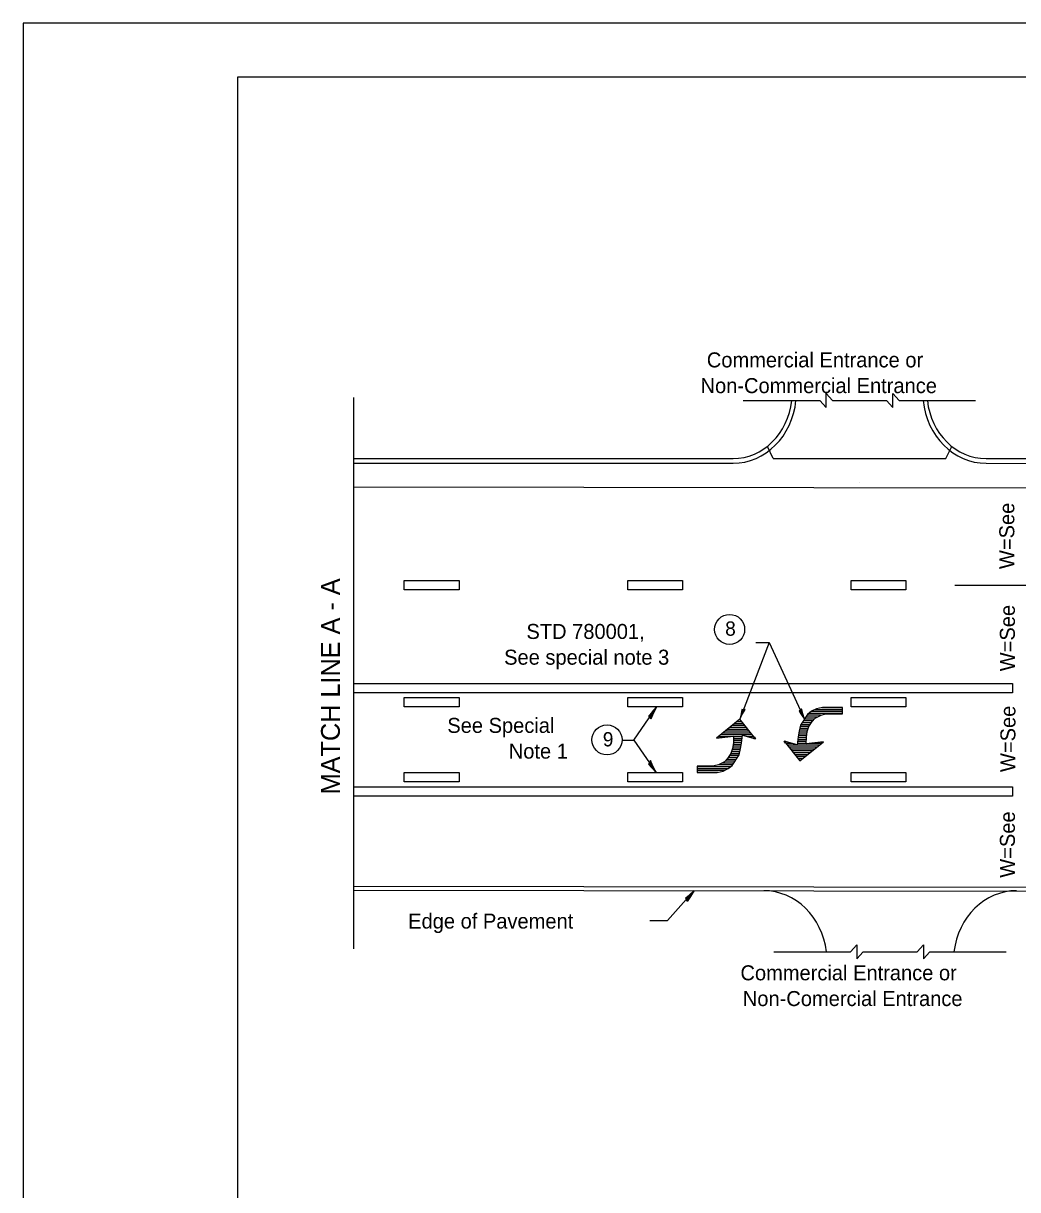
# Model space of a CAD drawing. Extents: x 97748 to 103048, y 77459 to 82153.
# Drawn here: x 97748 to 98212, y 78015 to 78559 of the extents above; entities that cross this region are included whole.
import ezdxf

# ---------------------------------------------------------------- set-up
doc = ezdxf.new("R2010")
doc.units = 0
for name, color, linetype in [('Sheets_50 Reference Boundary', 7, 'Continuous'), ('Sheets_General Details', 7, 'Continuous'), ('Sheets_Printer Plotting Border', 7, 'Continuous')]:
    doc.layers.add(name, color=color, linetype=linetype)

msp = doc.modelspace()

# ---------------------------------------------------------------- linework, layer by layer
at = {"layer": 'Sheets_50 Reference Boundary'}
msp.add_lwpolyline([(97847.68, 78533.5), (99422.68, 78533.5), (99422.68, 77533.51), (97847.68, 77533.51)], close=True, dxfattribs=at)
at = {"layer": 'Sheets_General Details'}
for p, q in [((99447.68, 78558.51), (97747.68, 78558.51)), ((97747.68, 78558.51), (97747.68, 77458.51)), ((97901.8, 78127), (97901.8, 78384.12)), ((98083.48, 78382.64), (98119.24, 78382.64)), ((98106.6, 78382.64), (98106.6, 78382.64)), ((98122.19, 78379.36), (98119.24, 78382.64)), ((98122.19, 78379.36), (98122.19, 78385.92)), ((98125.14, 78382.64), (98122.19, 78385.92)), ((98122.19, 78382.64), (98122.19, 78382.64)), ((98125.14, 78382.64), (98150.43, 78382.64)), ((98153.38, 78379.36), (98150.43, 78382.64)), ((98153.38, 78379.36), (98153.38, 78385.92)), ((98156.33, 78382.64), (98153.38, 78385.92)), ((98153.38, 78382.64), (98153.38, 78382.64)), ((98156.33, 78382.64), (98191.93, 78382.64)), ((98168.97, 78382.64), (98168.97, 78382.64)), ((98097.47, 78355.61), (98094.77, 78361.29)), ((98178.1, 78355.61), (98180.8, 78361.29)), ((97901.8, 78355.61), (98078.79, 78355.61)), ((98091.57, 78359.11), (98091.57, 78359.11)), ((98097.47, 78355.61), (98178.1, 78355.61)), ((98184, 78359.11), (98184, 78359.11)), ((98196.78, 78355.61), (98472.09, 78355.61)), ((97901.8, 78353.43), (98078.79, 78353.43)), ((98078.79, 78353.43), (98078.79, 78353.43)), ((98196.78, 78353.43), (98196.78, 78353.43)), ((98196.78, 78353.43), (98471.46, 78352.59)), ((98137.78, 78344.69), (98137.78, 78344.69)), ((97901.8, 78342.44), (98471.46, 78341.6)), ((98182.26, 78296.62), (98236.87, 78296.62)), ((98095.63, 78269.86), (98081.92, 78234.2)), ((98089.34, 78269.86), (98095.63, 78269.86)), ((98095.63, 78269.86), (98112.04, 78234.07)), ((98032.56, 78224.36), (98043.04, 78239.72)), ((98113.56, 78236.38), (98110.27, 78231.36)), ((98115.32, 78237.8), (98113.56, 78236.38)), ((98117.68, 78238.93), (98115.32, 78237.8)), ((98117.14, 78234.55), (98119.87, 78236.06)), ((98120.52, 78239.54), (98117.68, 78238.93)), ((98119.87, 78236.06), (98121.89, 78236.54)), ((98129.84, 78239.54), (98120.52, 78239.54)), ((98121.89, 78236.54), (98129.78, 78236.63)), ((98129.78, 78236.63), (98129.84, 78239.54)), ((98081.92, 78234.2), (98070.99, 78225.27)), ((98081.92, 78234.2), (98081.92, 78234.2)), ((98089.25, 78224.94), (98081.92, 78234.2)), ((98110.27, 78231.36), (98109.59, 78228.46)), ((98113.36, 78228.39), (98114.13, 78230.79)), ((98114.13, 78230.79), (98115.64, 78233)), ((98115.64, 78233), (98117.14, 78234.55)), ((98026.97, 78224.36), (98032.56, 78224.36)), ((98032.56, 78224.36), (98042.9, 78209.22)), ((98070.99, 78225.27), (98078.94, 78226.21)), ((98078.94, 78226.21), (98078.91, 78223.15)), ((98082.75, 78222.96), (98083.2, 78226.65)), ((98083.2, 78226.65), (98089.25, 78224.94)), ((98088.59, 78225.84), (98089.25, 78224.94)), ((98109.13, 78225.9), (98108.68, 78222.21)), ((98109.59, 78228.46), (98109.13, 78225.9)), ((98112.94, 78222.65), (98112.97, 78225.71)), ((98112.97, 78225.71), (98113.36, 78228.39)), ((98078.52, 78220.47), (98077.75, 78218.07)), ((98078.91, 78223.15), (98078.52, 78220.47)), ((98081.61, 78217.5), (98082.29, 78220.41)), ((98082.29, 78220.41), (98082.75, 78222.96)), ((98103.29, 78223.02), (98102.63, 78223.92)), ((98108.68, 78222.21), (98102.63, 78223.92)), ((98102.63, 78223.92), (98109.96, 78214.67)), ((98109.96, 78214.67), (98120.89, 78223.6)), ((98120.89, 78223.6), (98112.94, 78222.65)), ((98074.74, 78214.31), (98072.01, 78212.8)), ((98076.24, 78215.86), (98074.74, 78214.31)), ((98077.75, 78218.07), (98076.24, 78215.86)), ((98078.32, 78212.49), (98081.61, 78217.5)), ((98109.96, 78214.67), (98109.96, 78214.67)), ((98062.1, 78212.23), (98062.04, 78209.33)), ((98062.04, 78209.33), (98071.36, 78209.33)), ((98069.99, 78212.33), (98062.1, 78212.23)), ((98072.01, 78212.8), (98069.99, 78212.33)), ((98071.36, 78209.33), (98074.2, 78209.93)), ((98074.2, 78209.93), (98076.56, 78211.07)), ((98076.56, 78211.07), (98078.32, 78212.49)), ((97901.8, 78154.47), (98472.39, 78153.57)), ((97901.81, 78156.35), (98472.39, 78155.45)), ((98048.22, 78140.2), (98060.68, 78154.22)), ((98105.86, 78148.49), (98105.86, 78148.49)), ((98198.29, 78148.49), (98198.29, 78148.49)), ((98039.94, 78140.2), (98048.22, 78140.2)), ((98136.48, 78128.98), (98133.53, 78125.7)), ((98136.48, 78128.98), (98136.48, 78122.43)), ((98167.67, 78128.98), (98164.72, 78125.7)), ((98167.67, 78128.98), (98167.67, 78122.43)), ((98097.77, 78125.7), (98133.53, 78125.7)), ((98120.89, 78125.7), (98120.89, 78125.7)), ((98136.48, 78125.7), (98136.48, 78125.7)), ((98139.43, 78125.7), (98136.48, 78122.43)), ((98139.43, 78125.7), (98164.72, 78125.7)), ((98167.67, 78125.7), (98167.67, 78125.7)), ((98170.62, 78125.7), (98167.67, 78122.43)), ((98170.62, 78125.7), (98206.22, 78125.7)), ((98183.26, 78125.7), (98183.26, 78125.7))]:
    msp.add_line(p, q, dxfattribs=at)
for points in [[(97847.68, 78533.51), (99422.68, 78533.51), (99422.68, 77483.51), (97847.68, 77483.51)], [(97925.4, 78298.8), (97950.97, 78298.8), (97950.97, 78294.43), (97925.4, 78294.43)], [(98029.63, 78298.8), (98055.19, 78298.8), (98055.19, 78294.43), (98029.63, 78294.43)], [(98133.85, 78298.8), (98159.42, 78298.8), (98159.42, 78294.43), (98133.85, 78294.43)], [(97901.8, 78250.73), (98209.09, 78250.73), (98209.09, 78246.36), (97901.8, 78246.36)], [(97925.4, 78244.18), (97950.97, 78244.18), (97950.97, 78239.81), (97925.4, 78239.81)], [(98029.63, 78244.18), (98055.19, 78244.18), (98055.19, 78239.81), (98029.63, 78239.81)], [(98133.85, 78244.18), (98159.42, 78244.18), (98159.42, 78239.81), (98133.85, 78239.81)], [(97925.4, 78209.22), (97950.97, 78209.22), (97950.97, 78204.85), (97925.4, 78204.85)], [(98029.63, 78209.22), (98055.19, 78209.22), (98055.19, 78204.85), (98029.63, 78204.85)], [(98133.85, 78209.22), (98159.42, 78209.22), (98159.42, 78204.85), (98133.85, 78204.85)], [(97901.8, 78202.66), (98209.09, 78202.66), (98209.09, 78198.29), (97901.8, 78198.29)]]:
    msp.add_lwpolyline(points, close=True, dxfattribs=at)
for points in [[(98039.98, 78235.09), (98039.47, 78235.76), (98041.06, 78237.47), (98043.05, 78239.72), (98041.56, 78236.78), (98040.34, 78234.15), (98039.98, 78235.09), (98039.71, 78235.64), (98041.9, 78238.04), (98040.35, 78234.7), (98040.13, 78235.58), (98041.05, 78236.76), (98040.4, 78235.43)], [(98083.63, 78238.46), (98082.94, 78238.56), (98082.52, 78236.64), (98081.92, 78234.2), (98083.22, 78236.55), (98084.44, 78238.59), (98083.63, 78238.46), (98083.14, 78238.43), (98082.53, 78235.76), (98084.08, 78238.34), (98083.38, 78238.14), (98083, 78236.95), (98083.6, 78238)], [(98110.19, 78238.27), (98109.63, 78237.84), (98110.71, 78236.2), (98112.04, 78234.07), (98111.26, 78236.64), (98110.66, 78238.93), (98110.19, 78238.27), (98109.86, 78237.89), (98111.35, 78235.59), (98110.59, 78238.5), (98110.24, 78237.86), (98110.83, 78236.76), (98110.49, 78237.93)], [(98119.62, 78235.93), (98113.27, 78235.93)], [(98129.78, 78236.8), (98114.09, 78236.8)], [(98129.8, 78237.68), (98115.17, 78237.68)], [(98129.82, 78238.55), (98116.88, 78238.55)], [(98129.83, 78239.42), (98119.99, 78239.42)], [(98077.3, 78230.42), (98084.91, 78230.42)], [(98078.36, 78231.29), (98084.22, 78231.29)], [(98079.43, 78232.16), (98083.53, 78232.16)], [(98080.5, 78233.04), (98082.84, 78233.04)], [(98081.58, 78233.91), (98082.15, 78233.91)], [(98113.82, 78229.81), (98109.91, 78229.81)], [(98114.1, 78230.68), (98110.11, 78230.68)], [(98114.65, 78231.56), (98110.4, 78231.56)], [(98115.25, 78232.43), (98110.97, 78232.43)], [(98115.93, 78233.31), (98111.55, 78233.31)], [(98116.78, 78234.18), (98112.12, 78234.18)], [(98118.05, 78235.05), (98112.69, 78235.05)], [(98071.14, 78225.39), (98072.04, 78225.39)], [(98071.95, 78226.05), (98077.55, 78226.05)], [(98073.02, 78226.92), (98087.68, 78226.92)], [(98074.09, 78227.79), (98086.99, 78227.79)], [(98075.16, 78228.67), (98086.3, 78228.67)], [(98076.22, 78229.54), (98085.61, 78229.54)], [(98078.92, 78224.3), (98082.91, 78224.3)], [(98078.93, 78225.17), (98083.02, 78225.17)], [(98078.94, 78226.05), (98083.13, 78226.05)], [(98085.35, 78226.05), (98088.37, 78226.05)], [(98088.43, 78225.17), (98089.06, 78225.17)], [(98089.2, 78224.95), (98089.23, 78224.95)], [(98112.96, 78224.57), (98108.97, 78224.57)], [(98112.97, 78225.44), (98109.08, 78225.44)], [(98113.06, 78226.31), (98109.21, 78226.31)], [(98113.19, 78227.19), (98109.36, 78227.19)], [(98113.32, 78228.06), (98109.52, 78228.06)], [(98113.54, 78228.94), (98109.7, 78228.94)], [(98078.06, 78219.05), (98081.98, 78219.05)], [(98078.34, 78219.93), (98082.18, 78219.93)], [(98078.56, 78220.8), (98082.36, 78220.8)], [(98078.69, 78221.68), (98082.52, 78221.68)], [(98078.82, 78222.55), (98082.67, 78222.55)], [(98078.92, 78223.42), (98082.8, 78223.42)], [(98102.68, 78223.91), (98102.64, 78223.91)], [(98103.45, 78223.69), (98102.82, 78223.69)], [(98106.53, 78222.82), (98103.51, 78222.82)], [(98118.86, 78221.94), (98104.2, 78221.94)], [(98117.79, 78221.07), (98104.89, 78221.07)], [(98116.72, 78220.2), (98105.58, 78220.2)], [(98115.66, 78219.32), (98106.28, 78219.32)], [(98112.94, 78222.82), (98108.75, 78222.82)], [(98112.95, 78223.69), (98108.86, 78223.69)], [(98119.93, 78222.82), (98114.33, 78222.82)], [(98120.74, 78223.47), (98119.84, 78223.47)], [(98039.84, 78213.85), (98039.33, 78213.17), (98040.91, 78211.47), (98042.9, 78209.22), (98041.42, 78212.15), (98040.19, 78214.79), (98039.84, 78213.85), (98039.57, 78213.3), (98041.76, 78210.9), (98040.21, 78214.24), (98039.99, 78213.36), (98040.91, 78212.18), (98040.26, 78213.51)], [(98073.83, 78213.81), (98079.19, 78213.81)], [(98075.1, 78214.68), (98079.76, 78214.68)], [(98075.95, 78215.56), (98080.33, 78215.56)], [(98076.63, 78216.43), (98080.91, 78216.43)], [(98077.23, 78217.31), (98081.48, 78217.31)], [(98077.78, 78218.18), (98081.77, 78218.18)], [(98114.59, 78218.45), (98106.97, 78218.45)], [(98113.52, 78217.57), (98107.66, 78217.57)], [(98112.45, 78216.7), (98108.35, 78216.7)], [(98111.38, 78215.83), (98109.04, 78215.83)], [(98110.3, 78214.95), (98109.73, 78214.95)], [(98110.04, 78214.73), (98109.91, 78214.73)], [(98062.05, 78209.44), (98071.89, 78209.44)], [(98062.06, 78210.31), (98075, 78210.31)], [(98062.08, 78211.19), (98076.71, 78211.19)], [(98062.1, 78212.06), (98077.79, 78212.06)], [(98072.26, 78212.94), (98078.61, 78212.94)], [(98057.12, 78150.04), (98056.7, 78150.78), (98058.46, 78152.26), (98060.68, 78154.22), (98058.88, 78151.51), (98057.37, 78149.06), (98057.12, 78150.04), (98056.92, 78150.62), (98059.36, 78152.71), (98057.45, 78149.6), (98057.33, 78150.5), (98058.37, 78151.55), (98057.58, 78150.32)]]:
    msp.add_lwpolyline(points, dxfattribs=at)
for centre in [(98077.18, 78275.97), (98019.97, 78224.47)]:
    msp.add_circle(centre, 7, dxfattribs=at)
for centre, major_axis, start_param, end_param in [((98078.79, 78386.2), (0, -32.77), 0, 1.461879), ((98078.79, 78386.2), (0, -30.59), 0, 1.454064), ((98196.78, 78386.2), (0, 32.77), 1.679714, 3.141593), ((98196.78, 78386.2), (0, 30.59), 1.687528, 3.141593), ((98093.08, 78121.4), (0, -32.77), 1.702586, 3.141593), ((98211.07, 78121.4), (0, 32.77), 0, 1.439006)]:
    msp.add_ellipse(centre, major_axis=major_axis, ratio=0.9, start_param=start_param, end_param=end_param, dxfattribs=at)
at = {"layer": 'Sheets_Printer Plotting Border'}
msp.add_lwpolyline([(97747.68, 77458.51), (99447.68, 77458.51), (99447.68, 78558.51), (97747.68, 78558.51)], close=True, dxfattribs=at)

# ---------------------------------------------------------------- texts
at = {"layer": 'Sheets_General Details'}
for s, height, p in [('Commercial Entrance or', 7, (98066.54, 78398.12)), ('Non-Commercial Entrance', 7, (98063.61, 78386.12)), ('    STD 780001,', 7, (97971.98, 78271.52)), ('8', 6.65, (98075.1, 78273.03)), ('See special note 3', 7, (97971.98, 78259.52)), ('See Special', 7, (97945.48, 78227.73)), ('9', 6.65, (98018.02, 78221.44)), ('Note 1', 7, (97974.14, 78215.73)), ('Edge of Pavement', 7, (97927.22, 78136.51)), ('Commercial Entrance or', 7, (98082.23, 78112.39)), ('Non-Comercial Entrance', 7, (98083.33, 78100.39))]:
    msp.add_text(s, height=height, dxfattribs=at).set_placement(p)
for s, height, p in [('W=See', 7, (98209.98, 78304.09)), ('MATCH LINE A - A', 8.8, (97895.36, 78199.09)), ('W=See', 7, (98210.24, 78256.45)), ('W=See', 7, (98210.5, 78209.47)), ('W=See', 7, (98210.24, 78160.19))]:
    msp.add_text(s, height=height, rotation=90, dxfattribs=at).set_placement(p)

doc.saveas('drawing.dxf')
